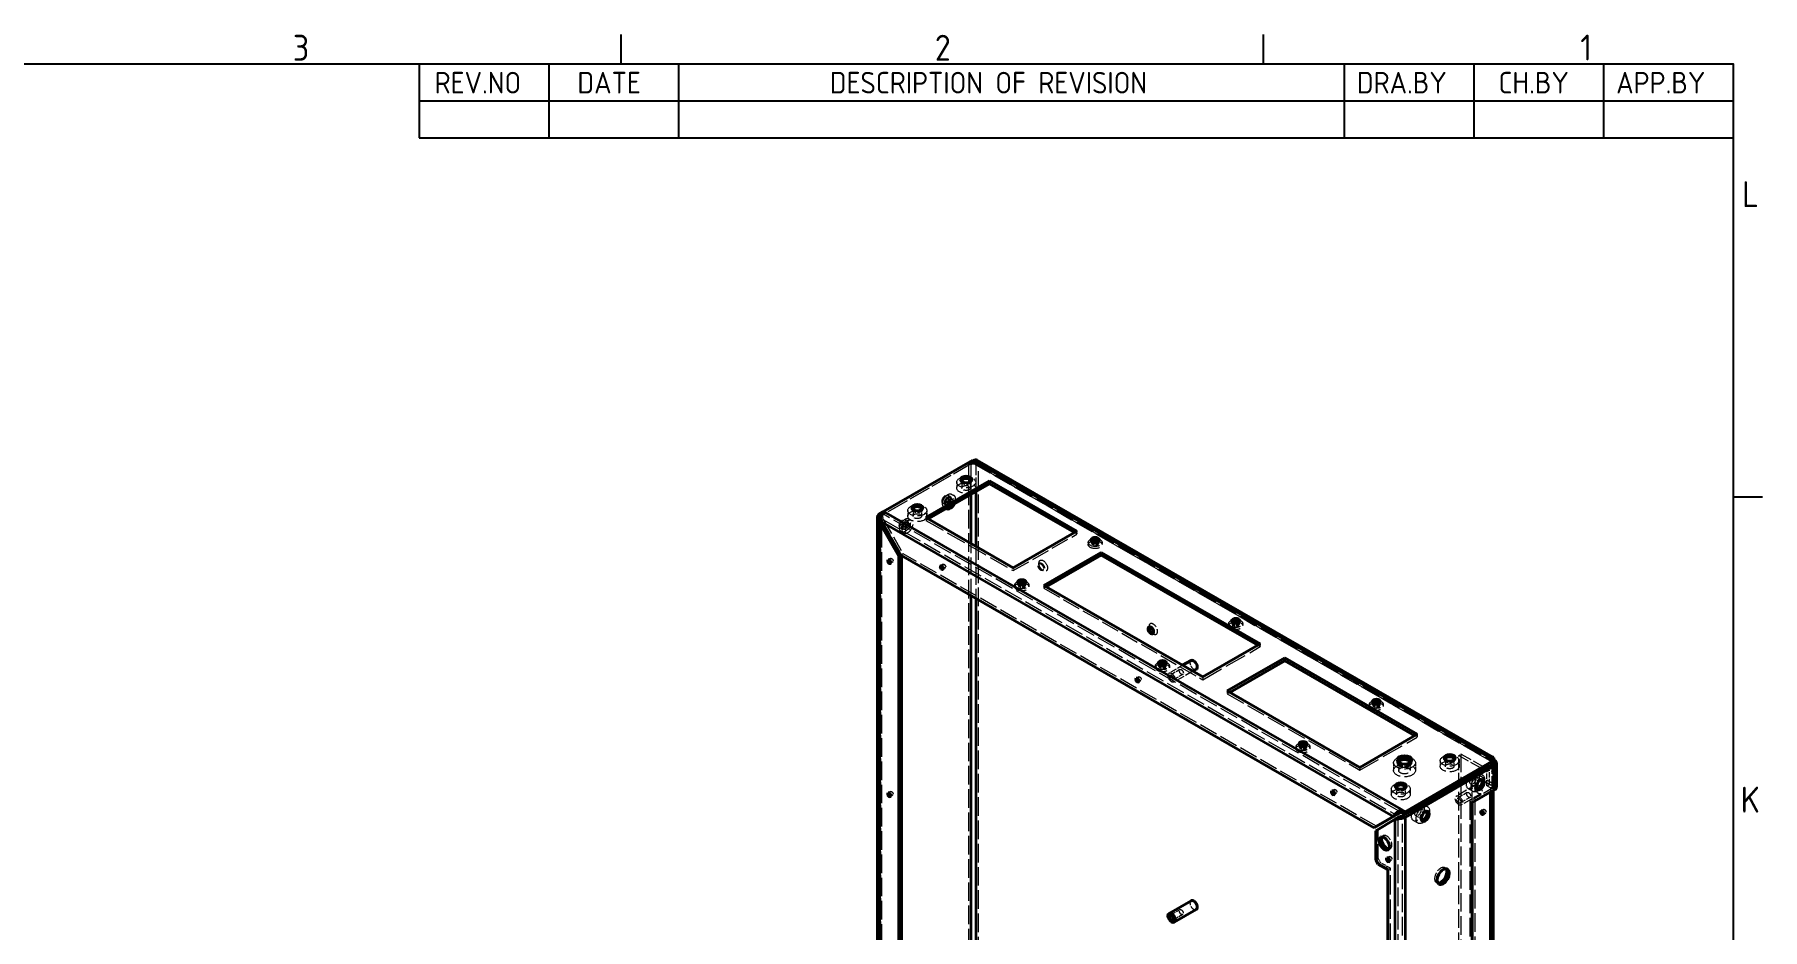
# Model space of a CAD drawing. Header units: millimetres. Extents: x 0 to 2378, y 0 to 1682.
# Drawn here: x 1945 to 2344.8, y 1441.7 to 1648.8 of the extents above; entities that cross this region are included whole.
import ezdxf

# ---------------------------------------------------------------- set-up
doc = ezdxf.new("R2010")
doc.units = ezdxf.units.MM
doc.header["$LTSCALE"] = 2
doc.linetypes.add('DASHED', pattern=[0.2067, 0.1654, -0.0413])
doc.layers.get('0').update_dxf_attribs({"color": 3, "lineweight": 25})
for name, color, linetype, lineweight in [('가려진 것(ISO)', 2, 'DASHED', 18), ('가려진 좁은 것(ISO)', 2, 'DASHED', 18), ('가시적인 것(ISO)', 3, 'Continuous', 40), ('가시적인 좁은 것(ISO)', 3, 'Continuous', 35), ('경계(ISO)', 7, 'Continuous', 25), ('기호(ISO)', 5, 'Continuous', 25)]:
    doc.layers.add(name, color=color, linetype=linetype, lineweight=lineweight)
doc.styles.add('ISO Proportiona M2B', font='isocp.shx')
doc.styles.add('문자 텍스트_M2B', font='isocp.shx')

# ---------------------------------------------------------------- blocks, each defined once
blk = doc.blocks.new('경계 Default Border')
at = {"layer": '경계(ISO)'}
for p, q in [((1040.37, 821), (1040.37, 824.4)), ((1114.69, 821), (1114.69, 824.4)), ((1169, 770.92), (1172.4, 770.92))]:
    blk.add_line(p, q, dxfattribs=at)
at = {"layer": '경계(ISO)', "flags": 128}
blk.add_lwpolyline([(20, 20), (20, 821), (1169, 821), (1169, 20), (20, 20)], dxfattribs=at)
at = {"layer": '경계(ISO)', "color": 2, "char_height": 3, "attachment_point": 7, "style": '문자 텍스트_M2B'}
for s, insert in [('3', (1002.39, 821.37)), ('2', (1076.66, 821.37)), ('1', (1151.33, 821.4)), ('L', (1170.04, 804.43)), ('K', (1169.88, 734.36))]:
    blk.add_mtext(s, dxfattribs=dict(at, insert=insert))
blk = doc.blocks.new('리비전 내역')
at = {"layer": '기호(ISO)'}
for p, q in [((1017, 821), (1169, 821)), ((1017, 821), (1017, 816.72)), ((1032, 821), (1032, 816.72)), ((1047, 821), (1047, 816.72)), ((1124, 821), (1124, 816.72)), ((1139, 821), (1139, 816.72)), ((1154, 821), (1154, 816.72)), ((1169, 821), (1169, 816.72)), ((1017, 816.72), (1169, 816.72)), ((1017, 816.72), (1017, 812.44)), ((1032, 816.72), (1032, 812.44)), ((1047, 816.72), (1047, 812.44)), ((1124, 816.72), (1124, 812.44)), ((1139, 816.72), (1139, 812.44)), ((1154, 816.72), (1154, 812.44)), ((1169, 816.72), (1169, 812.44)), ((1017, 812.44), (1169, 812.44))]:
    blk.add_line(p, q, dxfattribs=at)
at = {"layer": '기호(ISO)', "color": 2, "char_height": 2.5, "attachment_point": 7, "style": 'ISO Proportiona M2B'}
for s, insert in [('REV.NO', (1018.79, 817.58)), ('DATE', (1035.31, 817.58)), ('DESCRIPTION OF REVISION', (1064.51, 817.58)), ('DRA.BY', (1125.48, 817.58)), ('CH.BY', (1141.86, 817.58)), ('APP.BY', (1155.48, 817.58))]:
    blk.add_mtext(s, dxfattribs=dict(at, insert=insert))

msp = doc.modelspace()

# ---------------------------------------------------------------- linework, layer by layer
at = {"layer": '가려진 것(ISO)', "ltscale": 14.126754}
for p, q in [((2161.7093, 1549.4227), (2141.0618, 1537.5326)), ((2162.1093, 1549.6549), (2141.4618, 1537.7647))]:
    msp.add_line(p, q, dxfattribs=at)
at = {"layer": '가려진 것(ISO)', "ltscale": 13.516503}
msp.add_line((2161.1436, 1549.7485), (2141.388, 1538.372), dxfattribs=at)
at = {"layer": '가려진 것(ISO)', "ltscale": 0.223049}
for p, q in [((2161.1436, 1549.5569), (2161.1436, 1549.7485)), ((2161.7093, 1549.2312), (2161.7093, 1549.4227)), ((2162.275, 1549.5594), (2162.1093, 1549.6549))]:
    msp.add_line(p, q, dxfattribs=at)
at = {"layer": '가려진 것(ISO)', "ltscale": 0.761779}
for p, q in [((2161.7093, 1549.4227), (2161.1436, 1549.7485)), ((2161.7093, 1549.2312), (2161.1436, 1549.5569)), ((2162.1093, 1549.6549), (2162.1093, 1550.3089)), ((2162.275, 1549.5594), (2162.275, 1550.2135)), ((2162.8407, 1549.2312), (2163.4064, 1549.5569)), ((2155.7864, 1539.9509), (2155.2207, 1540.2767)), ((2155.9227, 1540.1877), (2156.4884, 1539.8619)), ((2156.8842, 1541.8574), (2156.3186, 1542.1832)), ((2156.7479, 1541.6207), (2157.3136, 1541.2949)), ((2157.2036, 1542.412), (2157.7693, 1542.0863)), ((2141.4618, 1536.4592), (2140.8961, 1536.1334)), ((2146.9847, 1536.1567), (2146.4191, 1536.4824)), ((2146.8484, 1535.9199), (2147.4141, 1535.5942)), ((2147.3041, 1536.7113), (2147.8698, 1536.3855)), ((2151.2441, 1537.0203), (2151.2441, 1536.3663)), ((2145.8869, 1534.2502), (2145.3212, 1534.5759)), ((2145.5675, 1533.6956), (2146.1332, 1533.3698)), ((2146.0232, 1534.4869), (2146.5889, 1534.1612)), ((2186.1752, 1533.8442), (2186.1752, 1533.1902)), ((2189.5178, 1531.2356), (2189.5178, 1531.8897)), ((2191.3178, 1531.2356), (2191.3178, 1531.8897)), ((2143.0791, 1527.5555), (2142.5134, 1527.2297)), ((2145.9873, 1528.6208), (2145.4216, 1528.2951)), ((2143.57, 1526.7031), (2143.0043, 1526.3773)), ((2155.2413, 1526.1928), (2154.6757, 1525.867)), ((2155.7322, 1525.3404), (2155.1665, 1525.0146)), ((2171.4674, 1525.3745), (2171.4674, 1524.7205)), ((2172.5473, 1521.4629), (2172.5473, 1522.117)), ((2174.3473, 1521.4629), (2174.3473, 1522.117)), ((2178.5385, 1521.3026), (2178.5385, 1520.6485)), ((2222.0448, 1512.5046), (2222.0448, 1513.1587)), ((2223.8448, 1512.5046), (2223.8448, 1513.1587)), ((2228.6016, 1507.7837), (2228.6016, 1507.1296)), ((2205.0742, 1502.7319), (2205.0742, 1503.386)), ((2206.8742, 1502.7319), (2206.8742, 1503.386)), ((2200.4962, 1500.1322), (2199.9305, 1499.8065)), ((2200.987, 1499.2799), (2200.4213, 1498.9541)), ((2215.308, 1500.1284), (2215.308, 1499.4744)), ((2220.9649, 1496.8708), (2220.9649, 1496.2168)), ((2254.5717, 1493.7736), (2254.5717, 1494.4277)), ((2256.3717, 1493.7736), (2256.3717, 1494.4277)), ((2237.6011, 1484.0009), (2237.6011, 1484.655)), ((2239.4011, 1484.0009), (2239.4011, 1484.655)), ((2264.9469, 1486.8538), (2264.9469, 1486.1998)), ((2251.6533, 1479.1985), (2251.6533, 1478.5445)), ((2260.2771, 1480.2547), (2260.2771, 1480.9088)), ((2263.6771, 1480.2547), (2263.6771, 1480.9088)), ((2275.1292, 1482.2793), (2274.5636, 1481.9536)), ((2281.6346, 1480.8248), (2281.6346, 1481.4788)), ((2282.2003, 1480.4965), (2282.766, 1480.8223)), ((2278.2405, 1477.869), (2277.6748, 1477.5433)), ((2281.0689, 1478.2074), (2281.6346, 1478.5331)), ((2281.0689, 1474.9372), (2281.6346, 1475.263)), ((2143.0791, 1473.5974), (2142.5134, 1473.2716)), ((2143.57, 1472.745), (2143.0043, 1472.4192)), ((2245.751, 1474.0717), (2245.1853, 1473.746)), ((2246.2419, 1473.2194), (2245.6762, 1472.8936)), ((2277.6748, 1471.0281), (2277.1091, 1471.3539)), ((2279.6921, 1469.1475), (2280.2578, 1469.4733)), ((2280.183, 1468.2951), (2280.7487, 1468.6209)), ((2255.8959, 1464.8662), (2255.3302, 1464.5404)), ((2257.0275, 1463.3726), (2256.4618, 1463.0468)), ((2258.7242, 1460.4262), (2258.1585, 1460.1004)), ((2255.3302, 1457.8085), (2255.8959, 1458.1342)), ((2256.4616, 1457.1544), (2255.8959, 1456.8287)), ((2258.4789, 1458.5667), (2257.9133, 1458.241)), ((2258.1587, 1455.5257), (2258.7244, 1455.8514)), ((2258.9698, 1457.7144), (2258.4041, 1457.3886)), ((2271.3614, 1455.9581), (2271.9271, 1455.6324)), ((2269.3653, 1452.4918), (2269.931, 1452.166))]:
    msp.add_line(p, q, dxfattribs=at)
at = {"layer": '가려진 것(ISO)', "ltscale": 13.171653}
msp.add_line((2162.6742, 1549.5987), (2282.0338, 1480.864), dxfattribs=at)
at = {"layer": '가려진 것(ISO)', "ltscale": 1.523657}
for p, q in [((2158.3779, 1545.1617), (2158.3779, 1543.8537)), ((2162.7779, 1545.1617), (2162.7779, 1543.8537)), ((2147.0642, 1538.6466), (2147.0642, 1537.3385)), ((2151.4642, 1538.6466), (2151.4642, 1537.3385)), ((2270.2422, 1480.7434), (2270.2422, 1479.4353)), ((2274.6422, 1480.7434), (2274.6422, 1479.4353)), ((2281.6346, 1480.8248), (2282.766, 1480.1733)), ((2258.9285, 1474.2282), (2258.9285, 1472.9202)), ((2263.3285, 1474.2282), (2263.3285, 1472.9202)), ((2277.8497, 1473.6128), (2276.7184, 1474.2643)), ((2265.1218, 1466.2833), (2263.9905, 1466.9348))]:
    msp.add_line(p, q, dxfattribs=at)
at = {"layer": '가려진 것(ISO)', "ltscale": 0.380839}
for p, q in [((2159.2779, 1545.4887), (2159.2779, 1545.8158)), ((2161.8779, 1545.4887), (2161.8779, 1545.8158)), ((2147.9642, 1538.9736), (2147.9642, 1539.3006)), ((2150.5642, 1538.9736), (2150.5642, 1539.3006)), ((2271.1422, 1481.0704), (2271.1422, 1481.3974)), ((2273.7422, 1481.0704), (2273.7422, 1481.3974)), ((2279.8792, 1476.4829), (2280.162, 1476.3201)), ((2282.2003, 1478.2074), (2282.4832, 1478.0445)), ((2259.8285, 1474.5553), (2259.8285, 1474.8823)), ((2262.4285, 1474.5553), (2262.4285, 1474.8823)), ((2278.5817, 1474.2298), (2278.8646, 1474.067)), ((2267.1513, 1469.1534), (2267.4341, 1468.9905)), ((2265.8538, 1466.9003), (2266.1366, 1466.7374))]:
    msp.add_line(p, q, dxfattribs=at)
at = {"layer": '가려진 것(ISO)', "ltscale": 1.904597}
for p, q in [((2159.5945, 1545.4887), (2159.5945, 1543.8537)), ((2161.5613, 1545.4887), (2161.5613, 1543.8537)), ((2148.2808, 1538.9736), (2148.2808, 1537.3385)), ((2150.2476, 1538.9736), (2150.2476, 1537.3385)), ((2271.4588, 1481.0704), (2271.4588, 1479.4353)), ((2273.4256, 1481.0704), (2273.4256, 1479.4353)), ((2278.7397, 1474.5042), (2277.3255, 1475.3186)), ((2279.7212, 1476.2086), (2278.307, 1477.023)), ((2260.1451, 1474.5553), (2260.1451, 1472.9202)), ((2262.1119, 1474.5553), (2262.1119, 1472.9202)), ((2266.0118, 1467.1747), (2264.5976, 1467.9891)), ((2266.9933, 1468.8791), (2265.5791, 1469.6935))]:
    msp.add_line(p, q, dxfattribs=at)
at = {"layer": '가려진 것(ISO)', "ltscale": 0.699477}
msp.add_line((2155.467, 1539.3963), (2155.9864, 1539.0972), dxfattribs=at)
at = {"layer": '가려진 것(ISO)', "ltscale": 13.041357}
msp.add_line((2140.8275, 1250.5187), (2140.8275, 1537.0153), dxfattribs=at)
at = {"layer": '가려진 것(ISO)', "ltscale": 0.222007}
msp.add_line((2141.0618, 1536.2271), (2140.8969, 1536.1321), dxfattribs=at)
at = {"layer": '가려진 것(ISO)', "ltscale": 10.946984}
for p, q in [((2141.0618, 1536.2271), (2145.5873, 1528.3887)), ((2141.4618, 1536.4592), (2145.9873, 1528.6208)), ((2260.4214, 1467.4924), (2255.8959, 1464.8662))]:
    msp.add_line(p, q, dxfattribs=at)
at = {"layer": '가려진 것(ISO)', "ltscale": 0.764731}
for p, q in [((2151.812, 1536.6933), (2151.2441, 1536.3663)), ((2186.1752, 1533.1902), (2185.6073, 1533.5172)), ((2179.1063, 1520.9756), (2178.5385, 1520.6485)), ((2228.6016, 1507.1296), (2228.0337, 1507.4567)), ((2221.5327, 1496.5438), (2220.9649, 1496.2168)), ((2264.9469, 1486.1998), (2264.379, 1486.5268))]:
    msp.add_line(p, q, dxfattribs=at)
at = {"layer": '가려진 것(ISO)', "ltscale": 13.836478}
msp.add_line((2151.2441, 1536.3663), (2171.4674, 1524.7205), dxfattribs=at)
at = {"layer": '가려진 것(ISO)', "ltscale": 12.578616}
for p, q in [((2171.4674, 1524.7205), (2186.1752, 1533.1902)), ((2178.5385, 1520.6485), (2215.308, 1499.4744))]:
    msp.add_line(p, q, dxfattribs=at)
at = {"layer": '가려진 것(ISO)', "ltscale": 0.571309}
for p, q in [((2188.8178, 1531.2356), (2188.8178, 1530.7451)), ((2189.7694, 1531.2356), (2189.7694, 1530.7451)), ((2191.0662, 1531.2356), (2191.0662, 1530.7451)), ((2192.0178, 1531.2356), (2192.0178, 1530.7451)), ((2171.8473, 1521.4629), (2171.8473, 1520.9724)), ((2172.7989, 1521.4629), (2172.7989, 1520.9724)), ((2174.0957, 1521.4629), (2174.0957, 1520.9724)), ((2175.0473, 1521.4629), (2175.0473, 1520.9724)), ((2221.3448, 1512.5046), (2221.3448, 1512.0141)), ((2222.2964, 1512.5046), (2222.2964, 1512.0141)), ((2223.5932, 1512.5046), (2223.5932, 1512.0141)), ((2224.5448, 1512.5046), (2224.5448, 1512.0141)), ((2204.3742, 1502.7319), (2204.3742, 1502.2414)), ((2205.3258, 1502.7319), (2205.3258, 1502.2414)), ((2206.6226, 1502.7319), (2206.6226, 1502.2414)), ((2207.5742, 1502.7319), (2207.5742, 1502.2414)), ((2253.8717, 1493.7736), (2253.8717, 1493.2831)), ((2254.8233, 1493.7736), (2254.8233, 1493.2831)), ((2256.1201, 1493.7736), (2256.1201, 1493.2831)), ((2257.0717, 1493.7736), (2257.0717, 1493.2831)), ((2236.9011, 1484.0009), (2236.9011, 1483.5104)), ((2237.8527, 1484.0009), (2237.8527, 1483.5104)), ((2239.1495, 1484.0009), (2239.1495, 1483.5104)), ((2240.1011, 1484.0009), (2240.1011, 1483.5104))]:
    msp.add_line(p, q, dxfattribs=at)
at = {"layer": '가려진 것(ISO)', "ltscale": 0.220962}
msp.add_line((2145.5873, 1528.3887), (2145.4231, 1528.2942), dxfattribs=at)
at = {"layer": '가려진 것(ISO)', "ltscale": 0.220108}
msp.add_line((2145.5873, 1528.3887), (2145.5873, 1528.1997), dxfattribs=at)
at = {"layer": '가려진 것(ISO)', "ltscale": 12.917992}
msp.add_line((2255.4959, 1465.559), (2145.9873, 1528.6208), dxfattribs=at)
at = {"layer": '가려진 것(ISO)', "ltscale": 0.285604}
for p, q in [((2177.5943, 1526.4578), (2177.3822, 1526.3357)), ((2178.4926, 1524.898), (2178.2805, 1524.7758)), ((2203.0502, 1511.7988), (2202.8381, 1511.6766)), ((2203.9485, 1510.2389), (2203.7363, 1510.1168))]:
    msp.add_line(p, q, dxfattribs=at)
at = {"layer": '가려진 것(ISO)', "ltscale": 0.673312}
for p, q in [((2177.4071, 1526.0444), (2177.4071, 1526.4516)), ((2178.041, 1524.9435), (2178.3932, 1524.7391)), ((2202.8629, 1511.3853), (2202.8629, 1511.7925)), ((2203.4969, 1510.2845), (2203.849, 1510.0801))]:
    msp.add_line(p, q, dxfattribs=at)
at = {"layer": '가려진 것(ISO)', "ltscale": 15.158845}
for p, q in [((2215.308, 1499.4744), (2228.6016, 1507.1296)), ((2251.6533, 1478.5445), (2264.9469, 1486.1998))]:
    msp.add_line(p, q, dxfattribs=at)
at = {"layer": '가려진 것(ISO)', "ltscale": 4.237003}
msp.add_line((2210.6527, 1502.8092), (2207.5067, 1500.9976), dxfattribs=at)
at = {"layer": '가려진 것(ISO)', "ltscale": 3.047415}
for p, q in [((2210.0347, 1501.8399), (2207.7719, 1500.5369)), ((2210.6818, 1500.7161), (2208.4191, 1499.4131)), ((2276.5027, 1473.3741), (2274.24, 1472.0711)), ((2277.1499, 1472.2503), (2274.8871, 1470.9473)), ((2258.7244, 1455.8514), (2256.4616, 1457.1544)), ((2210.0347, 1446.2467), (2207.7719, 1444.9437)), ((2210.6818, 1445.1229), (2208.4191, 1443.8199))]:
    msp.add_line(p, q, dxfattribs=at)
at = {"layer": '가려진 것(ISO)', "ltscale": 5.835495}
msp.add_line((2213.0172, 1501.4476), (2208.6844, 1498.9524), dxfattribs=at)
at = {"layer": '가려진 것(ISO)', "ltscale": 13.122884}
msp.add_line((2220.9649, 1496.2168), (2251.6533, 1478.5445), dxfattribs=at)
at = {"layer": '가려진 것(ISO)', "ltscale": 2.083638}
for p, q in [((2259.4471, 1480.2547), (2259.4471, 1478.4659)), ((2260.6477, 1480.2547), (2260.6477, 1478.4659)), ((2263.3065, 1480.2547), (2263.3065, 1478.4659)), ((2264.5071, 1480.2547), (2264.5071, 1478.4659))]:
    msp.add_line(p, q, dxfattribs=at)
at = {"layer": '가려진 것(ISO)', "ltscale": 7.605402}
for p, q in [((2274.5636, 1481.9536), (2280.2105, 1478.7017)), ((2275.1292, 1482.2793), (2280.7762, 1479.0275))]:
    msp.add_line(p, q, dxfattribs=at)
at = {"layer": '가려진 것(ISO)', "ltscale": 7.576045}
msp.add_line((2274.5636, 1475.4498), (2274.5636, 1481.9536), dxfattribs=at)
at = {"layer": '가려진 것(ISO)', "ltscale": 13.010574}
msp.add_line((2275.1292, 1236.0342), (2275.1292, 1482.2793), dxfattribs=at)
at = {"layer": '가려진 것(ISO)', "ltscale": 6.475868}
msp.add_line((2282.4346, 1480.1708), (2282.4346, 1474.6114), dxfattribs=at)
at = {"layer": '가려진 것(ISO)', "ltscale": 13.13595}
msp.add_line((2274.5636, 1235.7084), (2274.5636, 1475.4473), dxfattribs=at)
at = {"layer": '가려진 것(ISO)', "ltscale": 7.589278}
msp.add_line((2277.6748, 1471.0281), (2277.6748, 1477.5433), dxfattribs=at)
at = {"layer": '가려진 것(ISO)', "ltscale": 5.33305}
msp.add_line((2281.6346, 1475.263), (2277.6748, 1477.5433), dxfattribs=at)
at = {"layer": '가려진 것(ISO)', "ltscale": 6.094929}
for p, q in [((2282.766, 1475.263), (2278.2405, 1477.869)), ((2278.5002, 1475.1378), (2273.9747, 1472.5318)), ((2279.6779, 1473.0927), (2275.1524, 1470.4866))]:
    msp.add_line(p, q, dxfattribs=at)
at = {"layer": '가려진 것(ISO)', "ltscale": 13.062409}
for p, q in [((2278.2405, 1477.869), (2278.2405, 1363.0854)), ((2277.1091, 1471.3539), (2277.1091, 1356.5703))]:
    msp.add_line(p, q, dxfattribs=at)
at = {"layer": '가려진 것(ISO)', "ltscale": 0.142709}
for p, q in [((2279.0202, 1478.0162), (2278.9141, 1478.0773)), ((2266.2922, 1470.6867), (2266.1862, 1470.7477))]:
    msp.add_line(p, q, dxfattribs=at)
at = {"layer": '가려진 것(ISO)', "ltscale": 1.377896}
for p, q in [((2280.0455, 1477.4258), (2279.0223, 1478.0149)), ((2267.3176, 1470.0962), (2266.2944, 1470.6854))]:
    msp.add_line(p, q, dxfattribs=at)
at = {"layer": '가려진 것(ISO)', "ltscale": 1.153051}
for p, q in [((2280.2127, 1478.7004), (2281.0689, 1478.2074)), ((2280.7784, 1479.0262), (2281.6346, 1478.5331))]:
    msp.add_line(p, q, dxfattribs=at)
at = {"layer": '가려진 것(ISO)', "ltscale": 3.809293}
for p, q in [((2281.0689, 1474.9372), (2281.0689, 1478.2074)), ((2281.6346, 1475.263), (2281.6346, 1478.5331)), ((2282.4074, 1478.0009), (2282.4074, 1474.7307)), ((2282.4832, 1478.0445), (2282.4832, 1474.7743))]:
    msp.add_line(p, q, dxfattribs=at)
at = {"layer": '가려진 것(ISO)', "ltscale": 1.142718}
for p, q in [((2282.4832, 1474.7743), (2281.6346, 1475.263)), ((2281.9175, 1474.4486), (2281.0689, 1474.9372))]:
    msp.add_line(p, q, dxfattribs=at)
at = {"layer": '가려진 것(ISO)', "ltscale": 0.101972}
for p, q in [((2282.4074, 1478.0009), (2282.4832, 1478.0445)), ((2282.4074, 1474.7307), (2282.4832, 1474.7743))]:
    msp.add_line(p, q, dxfattribs=at)
at = {"layer": '가려진 것(ISO)', "ltscale": 6.856808}
msp.add_line((2282.2003, 1474.2857), (2277.1091, 1471.3539), dxfattribs=at)
at = {"layer": '가려진 것(ISO)', "ltscale": 0.659706}
msp.add_line((2282.4074, 1474.7307), (2281.9175, 1474.4486), dxfattribs=at)
at = {"layer": '가려진 것(ISO)', "ltscale": 1.138307}
for p, q in [((2281.9175, 1474.4486), (2281.9175, 1473.4713)), ((2282.4832, 1474.7743), (2282.4832, 1473.7971))]:
    msp.add_line(p, q, dxfattribs=at)
at = {"layer": '가려진 것(ISO)', "ltscale": 9.959258}
msp.add_line((2255.8959, 1458.1342), (2255.8959, 1464.8662), dxfattribs=at)
at = {"layer": '가려진 것(ISO)', "ltscale": 1.077359}
msp.add_line((2255.8959, 1458.1342), (2256.4616, 1457.1544), dxfattribs=at)
at = {"layer": '가려진 것(ISO)', "ltscale": 13.546203}
msp.add_line((2258.7244, 1432.9601), (2258.7244, 1455.8514), dxfattribs=at)
at = {"layer": '가려진 것(ISO)', "ltscale": 2.393412}
msp.add_ellipse((2162.275, 1548.9054), major_axis=(-1.6, 0), ratio=0.5758617, start_param=3.92699082, end_param=5.49778714, dxfattribs=at)
at = {"layer": '가려진 것(ISO)', "ltscale": 1.196656}
for centre, major_axis, ratio, start_param, end_param in [((2162.275, 1548.9054), (-0.8, 0), 0.5758617, 3.92699082, 5.49778714), ((2162.275, 1548.9054), (0.3992, 0.6933), 0.57809312, 5.49585344, 7.06664976), ((2281.6346, 1480.1708), (0.3992, 0.6933), 0.57809312, 5.49585344, 7.06664976), ((2281.6346, 1474.6114), (1.6, 0), 0.5758617, 0, 0.78539816)]:
    msp.add_ellipse(centre, major_axis=major_axis, ratio=ratio, start_param=start_param, end_param=end_param, dxfattribs=at)
at = {"layer": '가려진 것(ISO)', "ltscale": 1.199603}
msp.add_ellipse((2162.275, 1548.9054), major_axis=(0.7985, 1.3865), ratio=0.57809312, start_param=5.49585344, end_param=6.28318531, dxfattribs=at)
at = {"layer": '가려진 것(ISO)', "ltscale": 11.145789}
for centre, major_axis, ratio in [((2160.5779, 1545.1617), (-2.2, 0), 0.5758617), ((2160.5779, 1543.8537), (-2.2, 0), 0.5758617), ((2149.2642, 1538.6466), (-2.2, 0), 0.5758617), ((2149.2642, 1537.3385), (-2.2, 0), 0.5758617), ((2272.4422, 1480.7434), (-2.2, 0), 0.5758617), ((2272.4422, 1479.4353), (-2.2, 0), 0.5758617), ((2261.1285, 1474.2282), (-2.2, 0), 0.5758617), ((2278.9476, 1475.5193), (-1.0979, -1.9065), 0.57809312), ((2261.1285, 1472.9202), (-2.2, 0), 0.5758617), ((2266.2197, 1468.1897), (-1.0979, -1.9065), 0.57809312)]:
    msp.add_ellipse(centre, major_axis=major_axis, ratio=ratio, dxfattribs=at)
at = {"layer": '가려진 것(ISO)', "ltscale": 4.434569}
for centre in [(2160.5779, 1545.4887), (2149.2642, 1538.9736), (2272.4422, 1481.0704), (2261.1285, 1474.5553)]:
    msp.add_ellipse(centre, major_axis=(1.3, 0), ratio=0.5758617, start_param=2.92140332, end_param=6.50337464, dxfattribs=at)
at = {"layer": '가려진 것(ISO)', "ltscale": 5.88435}
for centre, major_axis, ratio in [((2160.5779, 1543.8537), (-0.9834, 0), 0.5758617), ((2149.2642, 1537.3385), (-0.9834, 0), 0.5758617), ((2272.4422, 1479.4353), (-0.9834, 0), 0.5758617), ((2277.8162, 1476.1708), (-0.4907, -0.8522), 0.57809312), ((2261.1285, 1472.9202), (-0.9834, 0), 0.5758617), ((2265.0883, 1468.8413), (-0.4907, -0.8522), 0.57809312)]:
    msp.add_ellipse(centre, major_axis=major_axis, ratio=ratio, dxfattribs=at)
at = {"layer": '가려진 것(ISO)', "ltscale": 2.255286}
for centre in [(2160.5779, 1545.4887), (2149.2642, 1538.9736), (2272.4422, 1481.0704), (2261.1285, 1474.5553)]:
    msp.add_ellipse(centre, major_axis=(0.9834, 0), ratio=0.5758617, start_param=3.50828257, end_param=5.91649539, dxfattribs=at)
at = {"layer": '가려진 것(ISO)', "ltscale": 6.582059}
for centre in [(2155.7696, 1541.2299), (2156.3353, 1540.9042), (2145.8701, 1535.5292), (2146.4358, 1535.2034)]:
    msp.add_ellipse(centre, major_axis=(-0.5489, -0.9532), ratio=0.57809312, dxfattribs=at)
at = {"layer": '가려진 것(ISO)', "ltscale": 13.222959}
for centre in [(2156.3353, 1540.9042), (2146.4358, 1535.2034), (2147.0015, 1534.8777)]:
    msp.add_ellipse(centre, major_axis=(-0.8683, -1.5079), ratio=0.57809312, dxfattribs=at)
at = {"layer": '가려진 것(ISO)', "ltscale": 7.643644}
msp.add_ellipse((2156.901, 1540.5784), major_axis=(-0.8683, -1.5079), ratio=0.57809312, start_param=1.61867594, end_param=6.23143828, dxfattribs=at)
at = {"layer": '가려진 것(ISO)', "ltscale": 4.94729}
for centre in [(2156.3353, 1540.9042), (2156.901, 1540.5784), (2146.4358, 1535.2034), (2147.0015, 1534.8777)]:
    msp.add_ellipse(centre, major_axis=(-0.4126, -0.7165), ratio=0.57809312, dxfattribs=at)
at = {"layer": '가려진 것(ISO)', "ltscale": 1.455164}
for centre in [(2141.6275, 1536.5528), (2142.0275, 1536.7849)]:
    msp.add_ellipse(centre, major_axis=(-0.5662, 0.9795), ratio=0.57697849, start_param=6.28221845, end_param=7.85301478, dxfattribs=at)
at = {"layer": '가려진 것(ISO)', "ltscale": 12.159042}
for centre in [(2190.4178, 1531.2356), (2190.4178, 1530.7451), (2173.4473, 1521.4629), (2173.4473, 1520.9724), (2222.9448, 1512.5046), (2222.9448, 1512.0141), (2205.9742, 1502.7319), (2205.9742, 1502.2414), (2255.4717, 1493.7736), (2255.4717, 1493.2831), (2238.5011, 1484.0009), (2238.5011, 1483.5104)]:
    msp.add_ellipse(centre, major_axis=(-1.6, 0), ratio=0.5758617, dxfattribs=at)
at = {"layer": '가려진 것(ISO)', "ltscale": 3.863091}
for centre in [(2190.4178, 1531.2356), (2173.4473, 1521.4629), (2222.9448, 1512.5046), (2205.9742, 1502.7319), (2255.4717, 1493.7736), (2238.5011, 1484.0009)]:
    msp.add_ellipse(centre, major_axis=(-0.9, 0), ratio=0.5758617, start_param=5.60037611, end_param=10.10758716, dxfattribs=at)
at = {"layer": '가려진 것(ISO)', "ltscale": 2.752118}
for centre in [(2190.4178, 1531.2356), (2173.4473, 1521.4629), (2222.9448, 1512.5046), (2205.9742, 1502.7319), (2255.4717, 1493.7736), (2238.5011, 1484.0009)]:
    msp.add_ellipse(centre, major_axis=(0.6484, 0), ratio=0.5758617, start_param=2.48388162, end_param=6.94089634, dxfattribs=at)
at = {"layer": '가려진 것(ISO)', "ltscale": 2.942724}
for centre in [(2143.3245, 1527.1293), (2155.4868, 1525.7666), (2200.7416, 1499.7061), (2143.3245, 1473.1712), (2245.9964, 1473.6455), (2280.5033, 1469.0471), (2258.7244, 1458.1405)]:
    msp.add_ellipse(centre, major_axis=(-0.2454, 0.4262), ratio=0.57809312, dxfattribs=at)
at = {"layer": '가려진 것(ISO)', "ltscale": 10.639162}
msp.add_ellipse((2178.397, 1525.8815), major_axis=(-0.6986, 1.2132), ratio=0.57809312, dxfattribs=at)
at = {"layer": '가려진 것(ISO)', "ltscale": 3.879783}
for centre, major_axis, ratio in [((2190.4178, 1530.7451), (-0.6484, 0), 0.5758617), ((2173.4473, 1520.9724), (-0.6484, 0), 0.5758617), ((2222.9448, 1512.0141), (-0.6484, 0), 0.5758617), ((2205.9742, 1502.2414), (-0.6484, 0), 0.5758617), ((2208.0955, 1499.975), (-0.3236, 0.5619), 0.57809312), ((2210.3583, 1501.278), (-0.3236, 0.5619), 0.57809312), ((2255.4717, 1493.2831), (-0.6484, 0), 0.5758617), ((2238.5011, 1483.5104), (-0.6484, 0), 0.5758617), ((2274.5636, 1471.5092), (-0.3236, 0.5619), 0.57809312), ((2276.8263, 1472.8122), (-0.3236, 0.5619), 0.57809312), ((2210.3583, 1445.6848), (-0.3236, 0.5619), 0.57809312)]:
    msp.add_ellipse(centre, major_axis=major_axis, ratio=ratio, dxfattribs=at)
at = {"layer": '가려진 것(ISO)', "ltscale": 5.385303}
for centre in [(2177.8313, 1525.5557), (2178.0435, 1525.6779)]:
    msp.add_ellipse(centre, major_axis=(-0.4491, 0.7799), ratio=0.57809312, dxfattribs=at)
at = {"layer": '가려진 것(ISO)', "ltscale": 6.818691}
msp.add_ellipse((2203.8529, 1511.2225), major_axis=(0.6986, -1.2132), ratio=0.57809312, start_param=5.29684742, end_param=10.41111585, dxfattribs=at)
at = {"layer": '가려진 것(ISO)', "ltscale": 3.099685}
msp.add_ellipse((2203.4993, 1511.0189), major_axis=(-0.4491, 0.7799), ratio=0.57809312, start_param=2.90411914, end_param=6.52065882, dxfattribs=at)
at = {"layer": '가려진 것(ISO)', "ltscale": 3.530331}
for centre in [(2213.1867, 1502.9068), (2213.1867, 1447.3136)]:
    msp.add_ellipse(centre, major_axis=(0.5889, -1.0226), ratio=0.57809312, start_param=3.14159265, end_param=6.28318531, dxfattribs=at)
at = {"layer": '가려진 것(ISO)', "ltscale": 7.060761}
for centre in [(2208.0955, 1499.975), (2279.089, 1474.1152), (2274.5636, 1471.5092)]:
    msp.add_ellipse(centre, major_axis=(-0.5889, 1.0226), ratio=0.57809312, dxfattribs=at)
at = {"layer": '가려진 것(ISO)', "ltscale": 12.817657}
for centre in [(2261.9771, 1480.2547), (2261.9771, 1478.4659)]:
    msp.add_ellipse(centre, major_axis=(-2.53, 0), ratio=0.5758617, dxfattribs=at)
at = {"layer": '가려진 것(ISO)', "ltscale": 6.188947}
msp.add_ellipse((2261.9771, 1480.2547), major_axis=(-1.7, 0), ratio=0.5758617, start_param=5.94259289, end_param=9.76537037, dxfattribs=at)
at = {"layer": '가려진 것(ISO)', "ltscale": 4.117627}
msp.add_ellipse((2261.9771, 1480.2547), major_axis=(1.3294, 0), ratio=0.5758617, start_param=3.08618103, end_param=6.33859693, dxfattribs=at)
at = {"layer": '가려진 것(ISO)', "ltscale": 10.102645}
msp.add_ellipse((2261.9771, 1478.4659), major_axis=(-1.3294, 0), ratio=0.5758617, dxfattribs=at)
at = {"layer": '가려진 것(ISO)', "ltscale": 1.129564}
msp.add_ellipse((2281.6346, 1480.1708), major_axis=(0.8, 0), ratio=0.5758617, start_param=5.58584871, end_param=7.06858347, dxfattribs=at)
at = {"layer": '가려진 것(ISO)', "ltscale": 0.005793}
msp.add_ellipse((2281.6346, 1480.1708), major_axis=(-0.7985, -1.3865), ratio=0.57809312, start_param=2.35426078, end_param=2.3581282, dxfattribs=at)
at = {"layer": '가려진 것(ISO)', "ltscale": 11.14255}
for centre in [(2277.8162, 1476.1708), (2265.0883, 1468.8413)]:
    msp.add_ellipse(centre, major_axis=(-1.0979, -1.9065), ratio=0.57809312, start_param=4.80243374, end_param=11.08379256, dxfattribs=at)
at = {"layer": '가려진 것(ISO)', "ltscale": 4.431366}
for centre in [(2279.2305, 1475.3564), (2266.5025, 1468.0269)]:
    msp.add_ellipse(centre, major_axis=(-0.6487, -1.1266), ratio=0.57809312, start_param=2.92269694, end_param=6.50208102, dxfattribs=at)
at = {"layer": '가려진 것(ISO)', "ltscale": 2.244374}
for centre in [(2279.2305, 1475.3564), (2266.5025, 1468.0269)]:
    msp.add_ellipse(centre, major_axis=(-0.4907, -0.8522), ratio=0.57809312, start_param=3.51410836, end_param=5.9106696, dxfattribs=at)
at = {"layer": '가려진 것(ISO)', "ltscale": 0.398819}
msp.add_ellipse((2281.6346, 1477.8816), major_axis=(0.8, 0), ratio=0.5758617, start_param=0.26179939, end_param=0.78539816, dxfattribs=at)
at = {"layer": '가려진 것(ISO)', "ltscale": 0.797737}
msp.add_ellipse((2281.6346, 1474.6114), major_axis=(0.8, 0), ratio=0.5758617, start_param=5.49778714, end_param=6.54498469, dxfattribs=at)
at = {"layer": '가려진 것(ISO)', "ltscale": 6.182315}
msp.add_ellipse((2257.8758, 1461.8994), major_axis=(0.8484, -1.4732), ratio=0.57809312, start_param=5.94464083, end_param=9.76332244, dxfattribs=at)
at = {"layer": '가려진 것(ISO)', "ltscale": 7.073884}
msp.add_ellipse((2270.3633, 1454.225), major_axis=(0.9981, 1.7332), ratio=0.57809312, start_param=5.99699728, end_param=9.71096599, dxfattribs=at)
at = {"layer": '가려진 좁은 것(ISO)', "ltscale": 13.032638}
for p, q in [((2161.1436, 1549.5569), (2161.1436, 1263.2519)), ((2163.4064, 1263.2519), (2163.4064, 1549.5569)), ((2261.5528, 1181.6499), (2261.5528, 1467.9549))]:
    msp.add_line(p, q, dxfattribs=at)
at = {"layer": '가려진 좁은 것(ISO)', "ltscale": 10.116701}
msp.add_line((2161.7093, 1542.3928), (2161.7093, 1549.2312), dxfattribs=at)
at = {"layer": '가려진 좁은 것(ISO)', "ltscale": 13.171653}
for p, q in [((2162.275, 1549.5594), (2281.6346, 1480.8248)), ((2282.2003, 1480.4965), (2162.8407, 1549.2312)), ((2163.4064, 1549.5569), (2282.766, 1480.8223))]:
    msp.add_line(p, q, dxfattribs=at)
at = {"layer": '가려진 좁은 것(ISO)', "ltscale": 7.206869}
msp.add_line((2162.8407, 1549.2312), (2162.8407, 1543.0443), dxfattribs=at)
at = {"layer": '가려진 좁은 것(ISO)', "ltscale": 2.279654}
msp.add_line((2140.4961, 1535.9013), (2140.4961, 1537.8584), dxfattribs=at)
at = {"layer": '가려진 좁은 것(ISO)', "ltscale": 0.25222}
msp.add_line((2140.8744, 1537.6405), (2141.0618, 1537.5326), dxfattribs=at)
at = {"layer": '가려진 좁은 것(ISO)', "ltscale": 1.520716}
msp.add_line((2141.0618, 1537.5326), (2141.0618, 1536.2271), dxfattribs=at)
at = {"layer": '가려진 좁은 것(ISO)', "ltscale": 13.020306}
msp.add_line((2141.0618, 1250.193), (2141.0618, 1536.2271), dxfattribs=at)
at = {"layer": '가려진 좁은 것(ISO)', "ltscale": 0.761779}
for p, q in [((2141.4618, 1537.7647), (2141.4618, 1538.4188)), ((2282.766, 1480.1733), (2282.766, 1479.5193))]:
    msp.add_line(p, q, dxfattribs=at)
at = {"layer": '가려진 좁은 것(ISO)', "ltscale": 13.20822}
msp.add_line((2261.1528, 1468.8393), (2141.4618, 1537.7647), dxfattribs=at)
at = {"layer": '가려진 좁은 것(ISO)', "ltscale": 13.083371}
msp.add_line((2141.4618, 1536.4592), (2260.0214, 1468.1852), dxfattribs=at)
at = {"layer": '가려진 좁은 것(ISO)', "ltscale": 11.912395}
for p, q in [((2161.7093, 1518.9156), (2161.7093, 1530.9938)), ((2162.8407, 1530.3423), (2162.8407, 1518.2641))]:
    msp.add_line(p, q, dxfattribs=at)
at = {"layer": '가려진 좁은 것(ISO)', "ltscale": 0.755897}
msp.add_line((2282.2003, 1479.8475), (2282.2003, 1480.4965), dxfattribs=at)
at = {"layer": '가려진 좁은 것(ISO)', "ltscale": 6.475868}
msp.add_line((2282.2003, 1479.845), (2282.2003, 1474.2857), dxfattribs=at)
at = {"layer": '가려진 좁은 것(ISO)', "ltscale": 13.011585}
msp.add_line((2260.4214, 1467.4924), (2260.4214, 1181.6499), dxfattribs=at)
at = {"layer": '가시적인 것(ISO)'}
for p, q in [((2141.4618, 1538.4188), (2162.1093, 1550.3089)), ((2162.1093, 1550.3089), (2162.275, 1550.2135)), ((2163.0734, 1550.2919), (2282.4331, 1481.5573)), ((2151.2441, 1537.0203), (2165.952, 1545.49)), ((2165.952, 1544.836), (2151.812, 1536.6933)), ((2165.952, 1545.49), (2186.1752, 1533.8442)), ((2165.952, 1545.49), (2165.952, 1544.836)), ((2185.6073, 1533.5172), (2165.952, 1544.836)), ((2140.0275, 1250.5187), (2140.0275, 1537.0153)), ((2141.388, 1538.372), (2140.4961, 1537.8584)), ((2140.8969, 1536.1321), (2140.4961, 1535.9013)), ((2140.4961, 1535.9013), (2145.0216, 1528.0629)), ((2145.4216, 1528.2951), (2140.8961, 1536.1334)), ((2171.4674, 1525.3745), (2151.2441, 1537.0203)), ((2155.9864, 1539.0972), (2156.0327, 1539.0706)), ((2186.1752, 1533.8442), (2171.4674, 1525.3745)), ((2145.4231, 1528.2942), (2145.0216, 1528.0629)), ((2145.0216, 1528.0629), (2145.0216, 1247.2612)), ((2254.9302, 1465.2332), (2145.4216, 1528.2951)), ((2145.5873, 1528.1997), (2145.5873, 1247.5869)), ((2178.5385, 1521.3026), (2191.8321, 1528.9579)), ((2191.8321, 1528.3038), (2179.1063, 1520.9756)), ((2191.8321, 1528.9579), (2228.6016, 1507.7837)), ((2191.8321, 1528.9579), (2191.8321, 1528.3038)), ((2228.0337, 1507.4567), (2191.8321, 1528.3038)), ((2215.308, 1500.1284), (2178.5385, 1521.3026)), ((2228.6016, 1507.7837), (2215.308, 1500.1284)), ((2212.5978, 1503.9294), (2210.6527, 1502.8092)), ((2220.9649, 1496.8708), (2234.2585, 1504.5261)), ((2234.2585, 1503.8721), (2221.5327, 1496.5438)), ((2234.2585, 1504.5261), (2234.2585, 1503.8721)), ((2234.2585, 1504.5261), (2264.9469, 1486.8538)), ((2264.379, 1486.5268), (2234.2585, 1503.8721)), ((2213.7755, 1501.8843), (2213.0172, 1501.4476)), ((2251.6533, 1479.1985), (2220.9649, 1496.8708)), ((2264.9469, 1486.8538), (2251.6533, 1479.1985)), ((2261.5528, 1467.9549), (2282.2003, 1479.845)), ((2282.766, 1480.8273), (2262.1185, 1468.9372)), ((2262.1185, 1468.2832), (2282.766, 1480.1733)), ((2262.1185, 1467.6291), (2282.766, 1479.5193)), ((2282.766, 1480.8273), (2281.6346, 1481.4788)), ((2282.766, 1480.1733), (2282.766, 1480.8273)), ((2283.2346, 1480.1708), (2283.2346, 1474.6114)), ((2274.5636, 1475.4473), (2274.5636, 1475.4498)), ((2279.0223, 1478.0149), (2279.0202, 1478.0162)), ((2280.2105, 1478.7017), (2280.2127, 1478.7004)), ((2280.7762, 1479.0275), (2280.7784, 1479.0262)), ((2277.6748, 1471.0281), (2282.766, 1473.9599)), ((2281.9175, 1473.4713), (2281.9175, 1359.3392)), ((2282.4832, 1473.7971), (2282.4832, 1359.9907)), ((2259.4557, 1467.8595), (2254.9302, 1465.2332)), ((2255.4959, 1465.559), (2260.0214, 1468.1852)), ((2260.0214, 1468.1852), (2259.4557, 1467.8595)), ((2260.4214, 1467.4924), (2259.8557, 1467.1667)), ((2261.1528, 1469.4933), (2262.1185, 1468.9372)), ((2262.1185, 1468.2832), (2261.1528, 1468.8393)), ((2262.1185, 1468.9372), (2262.1185, 1468.2832)), ((2266.2944, 1470.6854), (2266.2922, 1470.6867)), ((2277.6748, 1356.2445), (2277.6748, 1471.0281)), ((2254.9302, 1465.2332), (2255.4959, 1465.559)), ((2255.3302, 1464.5404), (2259.8557, 1467.1667)), ((2255.3302, 1457.8085), (2255.3302, 1464.5404)), ((2255.8959, 1456.8287), (2255.3302, 1457.8085)), ((2255.8959, 1456.8287), (2258.1587, 1455.5257)), ((2258.1587, 1455.5257), (2258.1587, 1432.6343)), ((2212.5978, 1448.3362), (2207.5067, 1445.4044)), ((2213.7755, 1446.2911), (2208.6844, 1443.3592))]:
    msp.add_line(p, q, dxfattribs=at)
for centre, major_axis, ratio, start_param, end_param in [((2162.275, 1548.9054), (0.7985, 1.3865), 0.57809312, 0, 0.78346445), ((2160.5779, 1545.4887), (-1.3, 0), 0.5758617, 3.36178199, 6.06299598), ((2160.5779, 1545.4887), (-0.9834, 0), 0.5758617, 2.77490273, 6.64987523), ((2149.2642, 1538.9736), (-1.3, 0), 0.5758617, 3.36178199, 6.06299598), ((2149.2642, 1538.9736), (-0.9834, 0), 0.5758617, 2.77490273, 6.64987523), ((2156.901, 1540.5784), (-0.8683, -1.5079), 0.57809312, 6.23143828, 7.90186125), ((2190.4178, 1531.2356), (-0.9, 0), 0.5758617, 3.82440185, 5.60037611), ((2190.4178, 1531.2356), (0.6484, 0), 0.5758617, 0.65771103, 2.48388162), ((2173.4473, 1521.4629), (-0.9, 0), 0.5758617, 3.82440185, 5.60037611), ((2173.4473, 1521.4629), (0.6484, 0), 0.5758617, 0.65771103, 2.48388162), ((2203.4993, 1511.0189), (0.4491, -0.7799), 0.57809312, 3.37906617, 6.04571179), ((2203.8529, 1511.2225), (0.6986, -1.2132), 0.57809312, 4.12793054, 5.29684742), ((2222.9448, 1512.5046), (-0.9, 0), 0.5758617, 3.82440185, 5.60037611), ((2222.9448, 1512.5046), (0.6484, 0), 0.5758617, 0.65771103, 2.48388162), ((2205.9742, 1502.7319), (-0.9, 0), 0.5758617, 3.82440185, 5.60037611), ((2213.1867, 1502.9068), (-0.5889, 1.0226), 0.57809312, 3.14159265, 6.28318531), ((2205.9742, 1502.7319), (0.6484, 0), 0.5758617, 0.65771103, 2.48388162), ((2255.4717, 1493.7736), (-0.9, 0), 0.5758617, 3.82440185, 5.60037611), ((2255.4717, 1493.7736), (0.6484, 0), 0.5758617, 0.65771103, 2.48388162), ((2238.5011, 1484.0009), (-0.9, 0), 0.5758617, 3.82440185, 5.60037611), ((2238.5011, 1484.0009), (0.6484, 0), 0.5758617, 0.65771103, 2.48388162), ((2261.9771, 1480.2547), (1.7, 0), 0.5758617, 0.34059241, 2.80100024), ((2261.9771, 1480.2547), (-1.3294, 0), 0.5758617, 3.19700428, 6.22777368), ((2272.4422, 1481.0704), (-1.3, 0), 0.5758617, 3.36178199, 6.06299598), ((2272.4422, 1481.0704), (-0.9834, 0), 0.5758617, 2.77490273, 6.64987523), ((2281.6346, 1480.1708), (0.7985, 1.3865), 0.57809312, 5.49972085, 7.06664976), ((2281.6346, 1480.1708), (0.8, 0), 0.5758617, 5.49778714, 5.58584871), ((2281.6346, 1480.1708), (1.6, 0), 0.5758617, 5.49778714, 7.06858347), ((2261.1285, 1474.5553), (-1.3, 0), 0.5758617, 3.36178199, 6.06299598), ((2277.8162, 1476.1708), (-1.0979, -1.9065), 0.57809312, 4.80060726, 4.80243374), ((2279.2305, 1475.3564), (0.4907, 0.8522), 0.57809312, 2.76907695, 6.65570101), ((2279.2305, 1475.3564), (0.6487, 1.1266), 0.57809312, 3.36048836, 6.0642896), ((2261.1285, 1474.5553), (-0.9834, 0), 0.5758617, 2.77490273, 6.64987523), ((2281.6346, 1474.6114), (1.6, 0), 0.5758617, 5.49778714, 6.28318531), ((2260.5871, 1468.511), (0.8, 0.4625), 0.00167248, 0.78443131, 2.35522764), ((2260.9871, 1467.8182), (-0.8, -0.4625), 0.00167248, 4.71142211, 5.49682025), ((2260.9871, 1468.2807), (0.8, 0), 0.5758617, 4.71238898, 5.49778714), ((2260.9871, 1468.2807), (1.6, 0), 0.5758617, 4.71238898, 5.49778714), ((2265.0883, 1468.8413), (-1.0979, -1.9065), 0.57809312, 4.80060726, 4.80243374), ((2266.5025, 1468.0269), (0.4907, 0.8522), 0.57809312, 2.76907695, 6.65570101), ((2266.5025, 1468.0269), (0.6487, 1.1266), 0.57809312, 3.36048836, 6.0642896), ((2257.8758, 1461.8994), (-0.8484, 1.4732), 0.57809312, 0.33854448, 2.80304817), ((2270.3633, 1454.225), (-0.9981, -1.7332), 0.57809312, 0.28618803, 2.85540462), ((2213.1867, 1447.3136), (-0.5889, 1.0226), 0.57809312, 3.14159265, 6.28318531)]:
    msp.add_ellipse(centre, major_axis=major_axis, ratio=ratio, start_param=start_param, end_param=end_param, dxfattribs=at)
for centre, major_axis, ratio in [((2160.5779, 1545.8158), (-1.3, 0), 0.5758617), ((2149.2642, 1539.3006), (-1.3, 0), 0.5758617), ((2190.4178, 1531.8897), (-0.9, 0), 0.5758617), ((2142.7589, 1526.8035), (-0.2454, 0.4262), 0.57809312), ((2154.9211, 1525.4408), (-0.2454, 0.4262), 0.57809312), ((2173.4473, 1522.117), (-0.9, 0), 0.5758617), ((2203.2872, 1510.8967), (-0.4491, 0.7799), 0.57809312), ((2222.9448, 1513.1587), (-0.9, 0), 0.5758617), ((2205.9742, 1503.386), (-0.9, 0), 0.5758617), ((2200.1759, 1499.3803), (-0.2454, 0.4262), 0.57809312), ((2255.4717, 1494.4277), (-0.9, 0), 0.5758617), ((2238.5011, 1484.655), (-0.9, 0), 0.5758617), ((2261.9771, 1480.9088), (-1.7, 0), 0.5758617), ((2272.4422, 1481.3974), (-1.3, 0), 0.5758617), ((2261.1285, 1474.8823), (-1.3, 0), 0.5758617), ((2279.5133, 1475.1935), (-0.6487, -1.1266), 0.57809312), ((2142.7589, 1472.8454), (-0.2454, 0.4262), 0.57809312), ((2245.4308, 1473.3198), (-0.2454, 0.4262), 0.57809312), ((2266.7854, 1467.864), (-0.6487, -1.1266), 0.57809312), ((2279.9376, 1468.7213), (-0.2454, 0.4262), 0.57809312), ((2257.3101, 1461.5736), (-0.8484, 1.4732), 0.57809312), ((2258.1587, 1457.8148), (-0.2454, 0.4262), 0.57809312), ((2270.929, 1453.8992), (-0.9981, -1.7332), 0.57809312), ((2208.0955, 1444.3818), (-0.5889, 1.0226), 0.57809312), ((2208.0955, 1444.3818), (-0.3236, 0.5619), 0.57809312)]:
    msp.add_ellipse(centre, major_axis=major_axis, ratio=ratio, dxfattribs=at)
for points, knots in [([(2140.4961, 1537.8584), (2140.1412, 1537.654), (2139.969, 1537.2464), (2140.0468, 1536.795), (2140.0989, 1536.493), (2140.2587, 1536.1753), (2140.4961, 1535.9013)], [0, 0, 0, 0, 0.94114131, 0.94114131, 0.94114131, 1.57079633, 1.57079633, 1.57079633, 1.57079633]), ([(2140.8961, 1536.1334), (2140.7186, 1536.646), (2140.7217, 1537.2548), (2140.904, 1537.7218), (2141.0261, 1538.0343), (2141.2243, 1538.282), (2141.4618, 1538.4188)], [-1.57079633, -1.57079633, -1.57079633, -1.57079633, -0.62965502, -0.62965502, -0.62965502, 0, 0, 0, 0]), ([(2261.1528, 1469.4933), (2260.7979, 1469.2889), (2260.3582, 1468.9323), (2260.0058, 1468.5629), (2259.77, 1468.3157), (2259.5745, 1468.0657), (2259.4557, 1467.8595)], [0, 0, 0, 0, 0.94114131, 0.94114131, 0.94114131, 1.57079633, 1.57079633, 1.57079633, 1.57079633]), ([(2260.9871, 1467.3593), (2260.9871, 1467.4361), (2260.9871, 1467.5128), (2260.9871, 1467.6664), (2260.9871, 1467.7432), (2260.9871, 1467.82)], [0, 0, 0, 0, 0.1, 0.1, 0.2, 0.2, 0.2, 0.2])]:
    msp.add_open_spline(points, degree=3, knots=knots, dxfattribs=at)
for points in [[(2259.8557, 1467.1667), (2260.1519, 1467.1673), (2260.5682, 1467.2382), (2260.9871, 1467.3593)], [(2261.1528, 1469.4933), (2261.1528, 1469.2753), (2261.1528, 1469.0573), (2261.1528, 1468.8393)]]:
    msp.add_open_spline(points, degree=3, dxfattribs=at)
at = {"layer": '가시적인 좁은 것(ISO)'}
for p, q in [((2281.6346, 1481.4788), (2162.275, 1550.2135)), ((2161.7093, 1530.9938), (2161.7093, 1542.3928)), ((2162.8407, 1543.0443), (2162.8407, 1530.3423)), ((2140.4961, 1537.8584), (2140.8744, 1537.6405)), ((2140.4961, 1535.9013), (2140.4961, 1249.8672)), ((2259.4557, 1467.8595), (2140.8961, 1536.1334)), ((2141.4618, 1538.4188), (2261.1528, 1469.4933)), ((2161.7093, 1262.9262), (2161.7093, 1518.9156)), ((2162.8407, 1518.2641), (2162.8407, 1262.9262)), ((2282.2003, 1479.845), (2282.2003, 1479.8475)), ((2282.766, 1479.5193), (2282.2003, 1479.845)), ((2282.766, 1473.9599), (2282.766, 1479.5193)), ((2261.5528, 1467.9549), (2262.1185, 1467.6291)), ((2262.1185, 1467.6291), (2262.1185, 1181.3241)), ((2259.8557, 1181.3241), (2259.8557, 1467.1667))]:
    msp.add_line(p, q, dxfattribs=at)

# ---------------------------------------------------------------- block references
at = {"xscale": 2, "yscale": 2, "zscale": 2}
msp.add_blockref('경계 Default Border', (0, 0), dxfattribs=at)
at = {"layer": '기호(ISO)', "xscale": 2, "yscale": 2, "zscale": 2}
msp.add_blockref('리비전 내역', (0, 0), dxfattribs=at)

doc.saveas('drawing.dxf')
